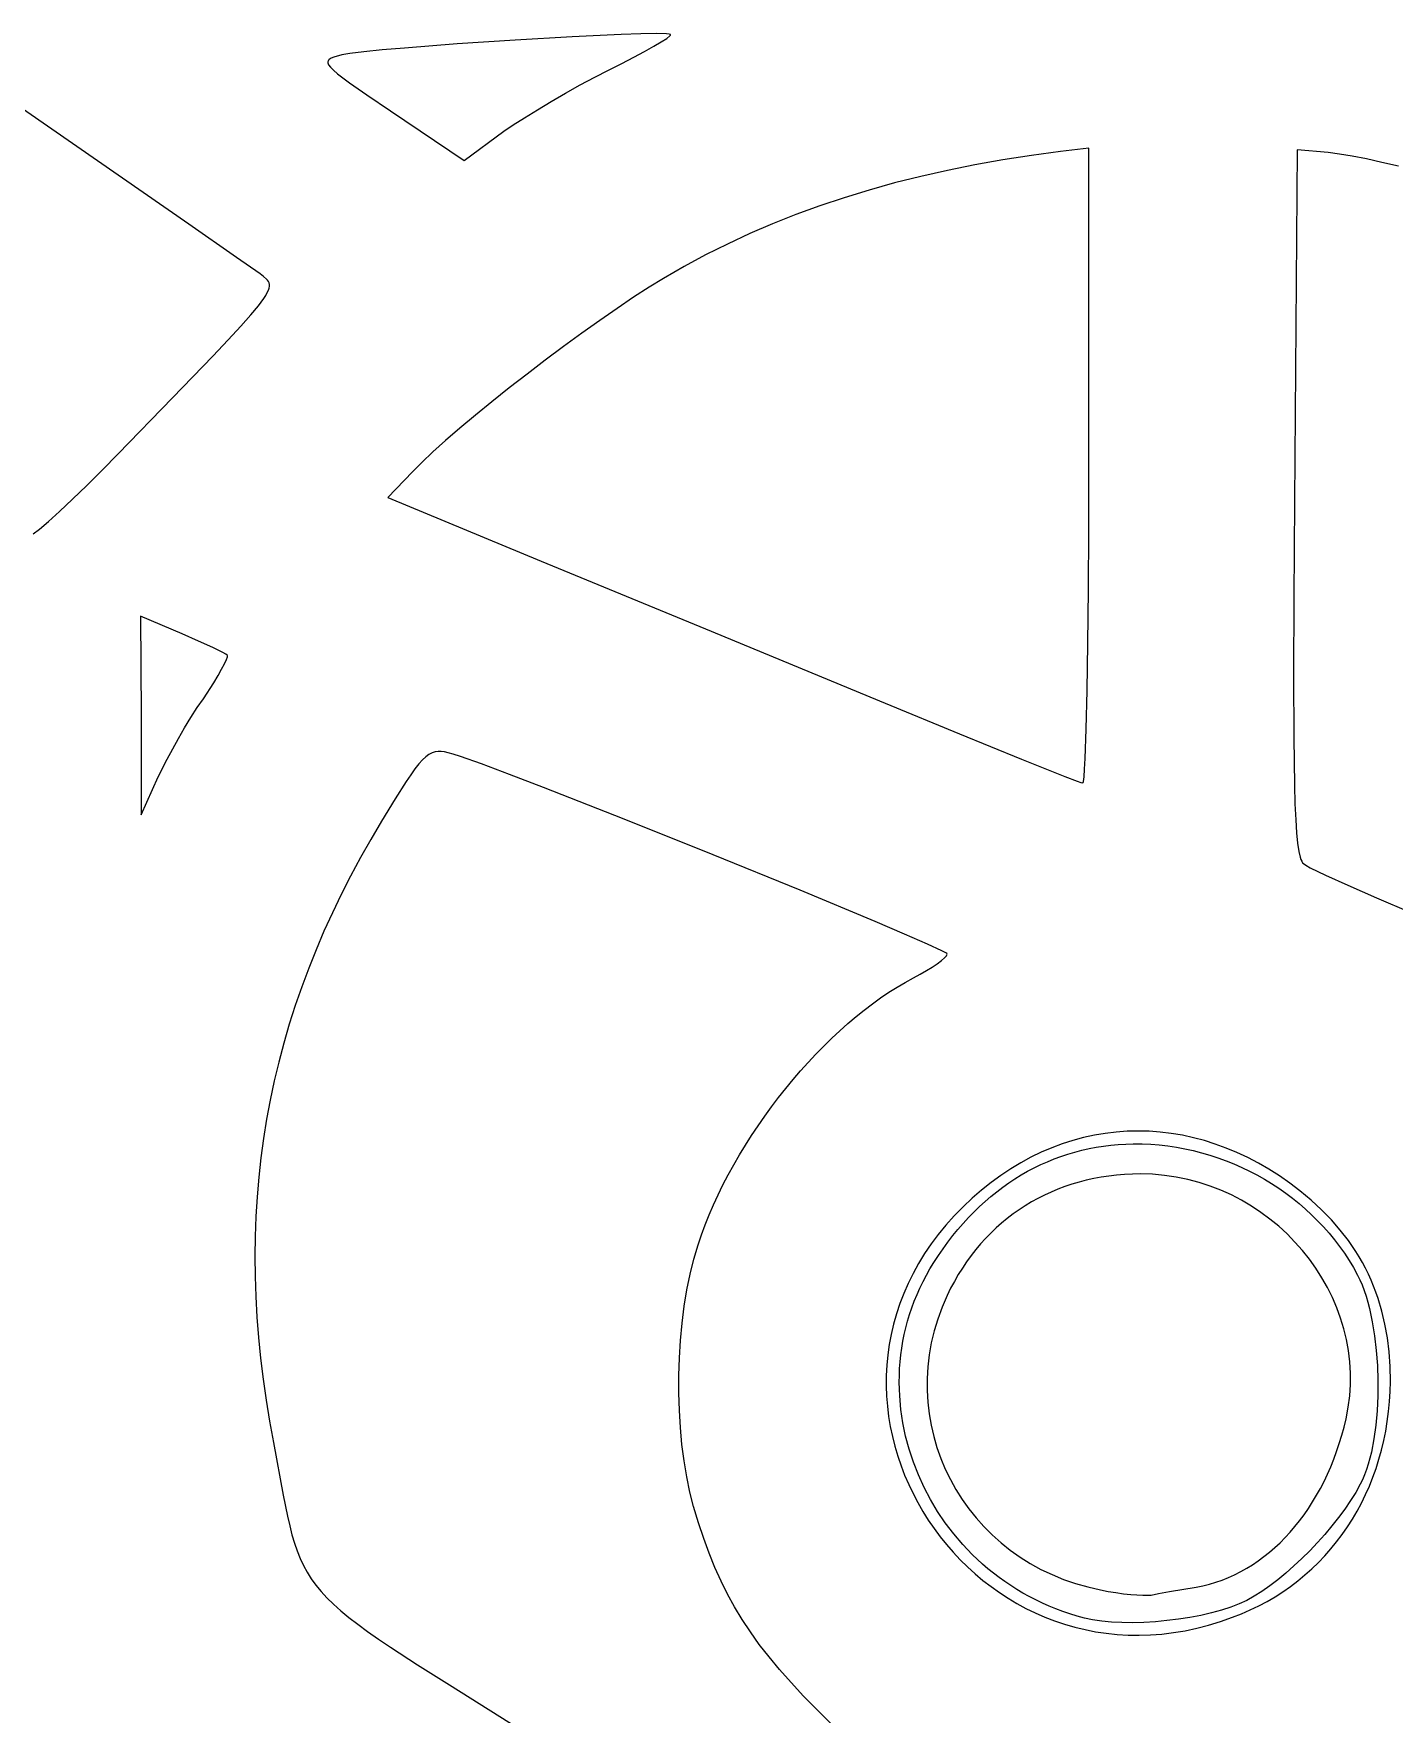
# Model space of a CAD drawing. Extents: x 41 to 5723, y -4869 to 395.
# Drawn here: x 2607 to 3622, y -4068 to -2814 of the extents above; entities that cross this region are included whole.
import ezdxf

# ---------------------------------------------------------------- set-up
doc = ezdxf.new("R2010")
doc.units = 0

msp = doc.modelspace()

# ---------------------------------------------------------------- linework, layer by layer
at = {"layer": 'Layer 1'}
for p, q in [((2620.360913, -2885.477062), (2517.018592, -2814.297867)), ((2966.137991, -2819.082757), (2922.816375, -2821.976632)), ((3008.622433, -2816.622963), (2966.137991, -2819.082757)), ((3045.37854, -2814.907307), (3008.622433, -2816.622963)), ((3060.07998, -2814.425425), (3045.37854, -2814.907307)), ((3071.51515, -2814.24585), (3060.07998, -2814.425425)), ((3069.656063, -2823.712937), (3075.222907, -2820.413406)), ((3079.072655, -2814.407339), (3071.51515, -2814.24585)), ((3075.222907, -2820.413406), (3079.278217, -2817.780502)), ((3081.206222, -2814.628095), (3079.072655, -2814.407339)), ((3079.278217, -2817.780502), (3081.643709, -2815.922743)), ((3082.1411, -2814.94865), (3081.206222, -2814.628095)), ((3081.643709, -2815.922743), (3082.13706, -2815.318456)), ((3082.13706, -2815.318456), (3082.1411, -2814.94865)), ((2827.448661, -2833.603801), (2826.94435, -2834.122846)), ((2828.930971, -2832.666358), (2827.448661, -2833.603801)), ((2831.005299, -2831.817088), (2828.930971, -2832.666358)), ((2836.7401, -2830.16215), (2831.005299, -2831.817088)), ((2842.947947, -2829.07566), (2836.7401, -2830.16215)), ((2853.226268, -2827.826388), (2842.947947, -2829.07566)), ((2866.963666, -2826.453092), (2853.226268, -2827.826388)), ((2883.548747, -2824.994529), (2866.963666, -2826.453092)), ((2922.816375, -2821.976632), (2883.548747, -2824.994529)), ((3045.669152, -2836.526102), (3054.700902, -2831.877805)), ((3054.700902, -2831.877805), (3062.755966, -2827.570577)), ((3062.755966, -2827.570577), (3069.656063, -2823.712937)), ((2826.605847, -2834.684646), (2826.439089, -2835.296103)), ((2826.439089, -2835.296103), (2826.450008, -2835.964122)), ((2826.450008, -2835.964122), (2826.64454, -2836.695606)), ((2826.94435, -2834.122846), (2826.605847, -2834.684646)), ((2826.64454, -2836.695606), (2827.02862, -2837.497459)), ((2827.02862, -2837.497459), (2828.389163, -2839.339886)), ((2828.389163, -2839.339886), (2830.579112, -2841.546632)), ((2830.579112, -2841.546632), (2833.645947, -2844.172927)), ((2833.645947, -2844.172927), (2837.637144, -2847.273999)), ((3025.566932, -2846.705084), (3035.8389, -2841.40695)), ((3035.8389, -2841.40695), (3035.839, -2841.40695)), ((3035.839, -2841.40695), (3045.669152, -2836.526102)), ((2837.637144, -2847.273999), (2842.600183, -2850.905079)), ((2842.600183, -2850.905079), (2855.631693, -2859.978175)), ((2993.092225, -2864.9714), (3003.875787, -2858.696597)), ((3003.875787, -2858.696597), (3014.806625, -2852.538062)), ((3014.806625, -2852.538062), (3025.566932, -2846.705084)), ((2855.631693, -2859.978175), (2873.1203, -2871.83405)), ((2973.238162, -2877.032662), (2982.773748, -2871.153184)), ((2982.773748, -2871.153184), (2993.092225, -2864.9714)), ((2873.1203, -2871.83405), (2928.0213, -2908.87565)), ((2957.7869, -2887.04755), (2964.803277, -2882.400547)), ((2964.803277, -2882.400547), (2973.238162, -2877.032662)), ((2722.587027, -2956.284202), (2620.360913, -2885.477062)), ((2928.0213, -2908.87565), (2957.7869, -2887.04755)), ((3330.003126, -2908.496545), (3309.136495, -2912.200131)), ((3351.346497, -2905.184408), (3330.003126, -2908.496545)), ((3373.1763, -2902.26178), (3351.346497, -2905.184408)), ((3394.343, -2899.61595), (3373.1763, -2902.26178)), ((3394.343, -3137.07895), (3394.343, -2899.61595)), ((3549.7904, -2900.93928), (3547.80603, -3163.53828)), ((3572.9414, -2902.92365), (3549.7904, -2900.93928)), ((3581.193005, -2904.055846), (3572.9414, -2902.92365)), ((3590.709071, -2905.687042), (3581.193005, -2904.055846)), ((3601.327784, -2907.773636), (3590.709071, -2905.687042)), ((3612.887333, -2910.272027), (3601.327784, -2907.773636)), ((3268.794678, -2920.789397), (3249.300107, -2925.678954)), ((3288.736909, -2916.297102), (3268.794678, -2920.789397)), ((3309.136495, -2912.200131), (3288.736909, -2916.297102)), ((3625.225905, -2913.138611), (3612.887333, -2910.272027)), ((3230.243503, -2930.967711), (3211.615175, -2936.657605)), ((3249.300107, -2925.678954), (3230.243503, -2930.967711)), ((3193.405429, -2942.750575), (3175.604571, -2949.248559)), ((3211.615175, -2936.657605), (3193.405429, -2942.750575)), ((2758.340589, -2981.180646), (2722.587027, -2956.284202)), ((3158.202911, -2956.153495), (3141.190753, -2963.467321)), ((3175.604571, -2949.248559), (3158.202911, -2956.153495)), ((3124.558406, -2971.191974), (3108.296177, -2979.329393)), ((3141.190753, -2963.467321), (3124.558406, -2971.191974)), ((2775.886, -2993.54295), (2758.340589, -2981.180646)), ((3108.296177, -2979.329393), (3092.394373, -2987.881516)), ((2778.4472, -2995.508788), (2775.886, -2993.54295)), ((2780.562697, -2997.332182), (2778.4472, -2995.508788)), ((3092.394373, -2987.881516), (3076.8433, -2996.85028)), ((2780.098367, -3009.51623), (2781.234514, -3007.484038)), ((2781.401227, -2998.257381), (2780.562697, -2997.332182)), ((2781.234514, -3007.484038), (2782.050914, -3005.683904)), ((2782.065834, -2999.22727), (2781.401227, -2998.257381)), ((2782.050914, -3005.683904), (2782.568399, -3004.089062)), ((2782.535687, -3000.268615), (2782.065834, -2999.22727)), ((2782.789953, -3001.408184), (2782.535687, -3000.268615)), ((2782.568399, -3004.089062), (2782.807801, -3002.672744)), ((2782.807801, -3002.672744), (2782.789953, -3001.408184)), ((3066.158713, -3003.43304), (3054.556552, -3010.941131)), ((3076.8433, -2996.85028), (3066.158713, -3003.43304)), ((2768.892308, -3024.094907), (2774.563125, -3017.272825)), ((2774.563125, -3017.272825), (2778.621641, -3011.807247)), ((2778.621641, -3011.807247), (2780.098367, -3009.51623)), ((3042.204439, -3019.245687), (3029.27, -3028.217839)), ((3054.556552, -3010.941131), (3042.204439, -3019.245687)), ((2752.047144, -3042.665123), (2761.442533, -3032.487628)), ((2761.442533, -3032.487628), (2768.892308, -3024.094907)), ((3029.27, -3028.217839), (3015.920858, -3037.72872)), ((2740.539484, -3054.841528), (2752.047144, -3042.665123)), ((3015.920858, -3037.72872), (3002.324636, -3047.649462)), ((2710.520725, -3086.047608), (2740.539484, -3054.841528)), ((2988.648959, -3057.851196), (2975.06145, -3068.205055)), ((3002.324636, -3047.649462), (2988.648959, -3057.851196)), ((2975.06145, -3068.205055), (2961.729733, -3078.582171)), ((2961.729733, -3078.582171), (2948.821433, -3088.853676)), ((2670.053, -3127.81895), (2710.520725, -3086.047608)), ((2948.821433, -3088.853676), (2936.504172, -3098.890703)), ((2924.945575, -3108.564383), (2914.313265, -3117.745849)), ((2936.504172, -3098.890703), (2924.945575, -3108.564383)), ((2914.313265, -3117.745849), (2904.774867, -3126.306232)), ((2658.068162, -3139.928914), (2670.0532, -3127.81855)), ((2670.0532, -3127.81855), (2670.053, -3127.81895)), ((2896.498004, -3134.116665), (2889.6503, -3141.04828)), ((2904.774867, -3126.306232), (2896.498004, -3134.116665)), ((2646.602465, -3151.279633), (2658.068162, -3139.928914)), ((2889.6503, -3141.04828), (2871.1295, -3160.23058)), ((3394.252276, -3184.665242), (3394.34271, -3137.07878)), ((3394.34271, -3137.07878), (3394.343, -3137.07895)), ((2635.927412, -3161.607157), (2646.602465, -3151.279633)), ((2618.03445, -3178.138426), (2626.314306, -3170.647937)), ((2626.314306, -3170.647937), (2635.927412, -3161.607157)), ((2871.1295, -3160.23058), (2985.5615, -3207.85558)), ((3547.80603, -3163.53828), (3547.222088, -3235.091973)), ((2606.559694, -3187.414331), (2611.359145, -3183.815073)), ((2611.359145, -3183.815073), (2618.03445, -3178.138426)), ((3393.99131, -3229.042516), (3394.252276, -3184.665242)), ((2985.5615, -3207.85558), (3108.179437, -3258.291717)), ((3393.575314, -3269.233934), (3393.99131, -3229.042516)), ((3547.222088, -3235.091973), (3546.979209, -3293.328702)), ((2717.671, -3262.09455), (2686.5825, -3248.86535)), ((2686.5825, -3248.86535), (2687.243958, -3322.94865)), ((3108.179437, -3258.291717), (3242.2075, -3313.68858)), ((2730.011328, -3267.458567), (2717.671, -3262.09455)), ((2740.491318, -3272.264474), (2730.011328, -3267.458567)), ((2747.994748, -3275.954169), (2740.491318, -3272.264474)), ((3393.019791, -3304.262827), (3393.575314, -3269.233934)), ((2747.188588, -3288.470187), (2749.300864, -3284.445888)), ((2750.281435, -3277.20603), (2747.994748, -3275.954169)), ((2749.300864, -3284.445888), (2750.754267, -3281.266498)), ((2751.4054, -3277.96955), (2750.281435, -3277.20603)), ((2750.754267, -3281.266498), (2751.479033, -3279.063794)), ((2751.546377, -3278.369878), (2751.4054, -3277.96955)), ((2751.479033, -3279.063794), (2751.546377, -3278.369878)), ((2741.266464, -3298.526408), (2744.4872, -3293.207619)), ((2744.4872, -3293.207619), (2747.188588, -3288.470187)), ((3546.979209, -3293.328702), (3547.1084, -3339.504188)), ((2733.546, -3310.38095), (2741.266464, -3298.526408)), ((3392.340246, -3333.152526), (3393.019791, -3304.262827)), ((2724.275281, -3324.312892), (2728.976554, -3317.005852)), ((2728.976554, -3317.005852), (2733.546058, -3310.38095)), ((2733.546058, -3310.38095), (2733.546, -3310.38095)), ((3242.2075, -3313.68858), (3297.718297, -3336.663889)), ((2687.243958, -3322.94865), (2687.243958, -3397.03195)), ((2714.942511, -3339.981187), (2719.558509, -3332.054021)), ((2719.558509, -3332.054021), (2724.275281, -3324.312892)), ((3391.55218, -3354.926364), (3392.340246, -3333.152526)), ((2706.477914, -3355.401439), (2714.942511, -3339.981187)), ((3297.718297, -3336.663889), (3343.989375, -3355.608455)), ((3547.1084, -3339.504188), (3547.640667, -3374.874155)), ((2699.811658, -3368.58925), (2706.477914, -3355.401439)), ((2894.340227, -3359.060943), (2891.441665, -3362.698157)), ((2897.01109, -3356.102951), (2894.340227, -3359.060943)), ((2899.503668, -3353.772828), (2897.01109, -3356.102951)), ((2901.867378, -3352.01922), (2899.503668, -3353.772828)), ((2904.151635, -3350.790774), (2901.867378, -3352.01922)), ((2906.405856, -3350.036136), (2904.151635, -3350.790774)), ((2908.679455, -3349.703954), (2906.405856, -3350.036136)), ((2911.021851, -3349.742872), (2908.679455, -3349.703954)), ((2913.482457, -3350.101539), (2911.021851, -3349.742872)), ((2916.11069, -3350.7286), (2913.482457, -3350.101539)), ((2919.914257, -3351.786348), (2916.11069, -3350.7286)), ((2925.416237, -3353.563045), (2919.914257, -3351.786348)), ((2941.038239, -3359.079498), (2925.416237, -3353.563045)), ((2962.022298, -3366.890385), (2941.038239, -3359.079498)), ((3343.989375, -3355.608455), (3376.245766, -3368.475883)), ((3391.122297, -3362.839626), (3391.55218, -3354.926364)), ((2687.243958, -3397.03195), (2699.811658, -3368.58925)), ((2884.763774, -3372.215665), (2876.582092, -3385.066304)), ((2888.265986, -3367.065947), (2884.763774, -3372.215665)), ((2891.441665, -3362.698157), (2888.265986, -3367.065947)), ((2987.414018, -3376.608133), (2962.022298, -3366.890385)), ((3376.245766, -3368.475883), (3385.626275, -3371.991173)), ((3385.626275, -3371.991173), (3388.368478, -3372.907299)), ((3389.958568, -3372.970402), (3390.200519, -3372.108417)), ((3390.200519, -3372.108417), (3390.671097, -3368.607671)), ((3390.671097, -3368.607671), (3391.122297, -3362.839626)), ((2876.582092, -3385.066304), (2866.50129, -3401.6609)), ((3047.602852, -3400.21392), (2987.414018, -3376.608133)), ((3388.368478, -3372.907299), (3389.7125, -3373.21978)), ((3389.7125, -3373.21978), (3389.958568, -3372.970402)), ((3547.640667, -3374.874155), (3548.067643, -3388.899482)), ((3548.067643, -3388.899482), (3548.607015, -3400.694325)), ((2866.50129, -3401.6609), (2858.435795, -3415.309952)), ((3113.969565, -3426.796271), (3047.602852, -3400.21392)), ((3548.607015, -3400.694325), (3549.26266, -3410.415649)), ((3549.26266, -3410.415649), (3550.038451, -3418.220421)), ((2858.435795, -3415.309952), (2850.734011, -3428.974505)), ((3550.038451, -3418.220421), (3550.938267, -3424.265604)), ((2850.734011, -3428.974505), (2843.395333, -3442.658435)), ((3178.878981, -3453.254601), (3113.969565, -3426.796271)), ((3550.938267, -3424.265604), (3551.965981, -3428.708165)), ((3551.965981, -3428.708165), (3552.529011, -3430.377513)), ((3552.529011, -3430.377513), (3553.12547, -3431.705068)), ((3553.12547, -3431.705068), (3553.755841, -3432.71045)), ((3553.755841, -3432.71045), (3554.42061, -3433.41328)), ((3554.42061, -3433.41328), (3556.134491, -3434.616211)), ((3556.134491, -3434.616211), (3559.481024, -3436.463482)), ((2843.395333, -3442.658435), (2836.419157, -3456.365617)), ((3559.481024, -3436.463482), (3570.71935, -3441.939894)), ((3570.71935, -3441.939894), (3587.430197, -3449.540205)), ((2836.419157, -3456.365617), (2829.804876, -3470.099927)), ((3234.695924, -3476.488324), (3178.878981, -3453.254601)), ((3587.430197, -3449.540205), (3608.908176, -3458.962109)), ((3608.908176, -3458.962109), (3634.447897, -3469.903296)), ((2829.804876, -3470.099927), (2823.551884, -3483.865241)), ((2823.551884, -3483.865241), (2817.659577, -3497.665435)), ((3256.808726, -3485.927024), (3234.695924, -3476.488324)), ((2817.659577, -3497.665435), (2812.127349, -3511.504384)), ((3273.785219, -3493.396852), (3256.808726, -3485.927024)), ((3284.671006, -3498.510235), (3273.785219, -3493.396852)), ((3273.163793, -3513.250969), (3277.433555, -3510.588345)), ((3277.433555, -3510.588345), (3281.152965, -3508.072997)), ((3281.152965, -3508.072997), (3284.221253, -3505.774688)), ((3284.221253, -3505.774688), (3286.537649, -3503.763177)), ((3287.531636, -3500.062143), (3284.671006, -3498.510235)), ((3286.537649, -3503.763177), (3288.001385, -3502.108227)), ((3288.264191, -3500.565706), (3287.531636, -3500.062143)), ((3288.001385, -3502.108227), (3288.382014, -3501.436263)), ((3288.51169, -3500.8796), (3288.264191, -3500.565706)), ((3288.382014, -3501.436263), (3288.51169, -3500.8796)), ((2812.127349, -3511.504384), (2806.954595, -3525.385965)), ((3251.164882, -3525.560465), (3257.283304, -3521.996581)), ((3257.283304, -3521.996581), (3263.37629, -3518.739)), ((3263.37629, -3518.739), (3268.444448, -3515.991108)), ((3268.444448, -3515.991108), (3273.163793, -3513.250969)), ((2806.954595, -3525.385965), (2802.140709, -3539.314053)), ((3232.751472, -3537.974879), (3238.889519, -3533.56112)), ((3238.889519, -3533.56112), (3245.030471, -3529.419147)), ((3245.030471, -3529.419147), (3251.164882, -3525.560465)), ((2802.140709, -3539.314053), (2797.685085, -3553.292524)), ((3214.449234, -3552.731805), (3220.521882, -3547.571727)), ((3220.521882, -3547.571727), (3226.625777, -3542.648916)), ((3226.625777, -3542.648916), (3232.751472, -3537.974879)), ((2797.685085, -3553.292524), (2793.587119, -3567.325254)), ((3202.435466, -3563.717737), (3208.417279, -3558.117643)), ((3208.417279, -3558.117643), (3214.449234, -3552.731805)), ((2793.587119, -3567.325254), (2789.846204, -3581.416118)), ((3190.660052, -3575.514665), (3196.513241, -3569.52058)), ((3196.513241, -3569.52058), (3202.435466, -3563.717737)), ((2789.846204, -3581.416118), (2786.461735, -3595.568992)), ((3179.198567, -3588.03054), (3184.885345, -3581.688487)), ((3184.885345, -3581.688487), (3190.660052, -3575.514665)), ((2786.461735, -3595.568992), (2783.433107, -3609.787753)), ((3168.12659, -3601.173312), (3173.609167, -3594.529317)), ((3173.609167, -3594.529317), (3179.198567, -3588.03054)), ((2783.433107, -3609.787753), (2780.759715, -3624.076275)), ((3157.519697, -3614.850935), (3162.760284, -3607.951021)), ((3162.760284, -3607.951021), (3168.12659, -3601.173312)), ((3147.453466, -3628.971358), (3152.414275, -3621.86155)), ((3152.414275, -3621.86155), (3157.519697, -3614.850935)), ((2780.759715, -3624.076275), (2778.440952, -3638.438435)), ((3142.646716, -3636.168855), (3147.453466, -3628.971358)), ((3398.417469, -3636.020921), (3390.354641, -3637.783105)), ((3406.529834, -3634.651033), (3398.417469, -3636.020921)), ((3414.68362, -3633.673805), (3406.529834, -3634.651033)), ((3422.870713, -3633.0896), (3414.68362, -3633.673805)), ((3431.082997, -3632.898782), (3422.870713, -3633.0896)), ((3439.31236, -3633.101714), (3431.082997, -3632.898782)), ((3447.550685, -3633.69876), (3439.31236, -3633.101714)), ((3455.789858, -3634.690282), (3447.550685, -3633.69876)), ((3464.021764, -3636.076644), (3455.789858, -3634.690282)), ((3472.238288, -3637.85821), (3464.021764, -3636.076644)), ((2778.440952, -3638.438435), (2776.476214, -3652.878109)), ((3133.533184, -3650.780889), (3138.003473, -3643.442534)), ((3138.003473, -3643.442534), (3142.646716, -3636.168855)), ((3366.544521, -3645.419806), (3358.760986, -3648.747544)), ((3374.410052, -3642.482911), (3366.544521, -3645.419806)), ((3382.349464, -3639.937223), (3374.410052, -3642.482911)), ((3378.569839, -3650.105203), (3383.784814, -3648.558442)), ((3390.354641, -3637.783105), (3382.349464, -3639.937223)), ((3383.784814, -3648.558442), (3389.056956, -3647.183182)), ((3389.056956, -3647.183182), (3394.384447, -3645.980271)), ((3394.384447, -3645.980271), (3399.765471, -3644.950556)), ((3399.765471, -3644.950556), (3405.198212, -3644.094885)), ((3405.198212, -3644.094885), (3410.680852, -3643.414106)), ((3410.680852, -3643.414106), (3416.211574, -3642.909067)), ((3416.211574, -3642.909067), (3421.788563, -3642.580616)), ((3421.788563, -3642.580616), (3427.41, -3642.4296)), ((3427.41, -3642.4296), (3433.91059, -3642.483275)), ((3433.91059, -3642.483275), (3440.38611, -3642.765982)), ((3440.38611, -3642.765982), (3446.830867, -3643.274207)), ((3446.830867, -3643.274207), (3453.239167, -3644.00444)), ((3453.239167, -3644.00444), (3459.60532, -3644.953167)), ((3459.60532, -3644.953167), (3465.923632, -3646.116876)), ((3465.923632, -3646.116876), (3472.188411, -3647.492055)), ((3472.188411, -3647.492055), (3478.393964, -3649.075191)), ((3480.431316, -3640.035343), (3472.238288, -3637.85821)), ((3488.592733, -3642.608406), (3480.431316, -3640.035343)), ((3496.714424, -3645.577763), (3488.592733, -3642.608406)), ((3504.788274, -3648.943776), (3496.714424, -3645.577763)), ((2776.476214, -3652.878109), (2774.864895, -3667.399172)), ((3125.149257, -3665.605603), (3129.245296, -3658.172414)), ((3129.245296, -3658.172414), (3133.533184, -3650.780889)), ((3335.983498, -3661.072183), (3328.609091, -3665.95966)), ((3343.47236, -3656.574096), (3335.983498, -3661.072183)), ((3351.06756, -3652.465761), (3343.47236, -3656.574096)), ((3348.582227, -3662.939809), (3353.41605, -3660.381847)), ((3358.760986, -3648.747544), (3351.06756, -3652.465761)), ((3353.41605, -3660.381847), (3358.31794, -3657.990299)), ((3358.31794, -3657.990299), (3363.286081, -3655.766013)), ((3363.286081, -3655.766013), (3368.318656, -3653.709836)), ((3368.318656, -3653.709836), (3373.413847, -3651.822617)), ((3373.413847, -3651.822617), (3378.569839, -3650.105203)), ((3478.393964, -3649.075191), (3484.534599, -3650.862772)), ((3484.534599, -3650.862772), (3490.604623, -3652.851285)), ((3490.604623, -3652.851285), (3496.598344, -3655.037219)), ((3496.598344, -3655.037219), (3502.510069, -3657.41706)), ((3502.510069, -3657.41706), (3508.334106, -3659.987296)), ((3512.80617, -3652.70681), (3504.788274, -3648.943776)), ((3508.334106, -3659.987296), (3514.064762, -3662.744416)), ((3520.759995, -3656.867227), (3512.80617, -3652.70681)), ((3528.641635, -3661.425392), (3520.759995, -3656.867227)), ((2774.864895, -3667.399172), (2773.60639, -3682.0055)), ((3117.570511, -3680.550947), (3121.254512, -3673.068949)), ((3121.254512, -3673.068949), (3125.149257, -3665.605603)), ((3321.357253, -3671.236164), (3314.236099, -3676.901331)), ((3328.609091, -3665.95966), (3321.357253, -3671.236164)), ((3329.963943, -3674.818842), (3334.507329, -3671.603702)), ((3334.507329, -3671.603702), (3339.126049, -3668.551584)), ((3339.126049, -3668.551584), (3343.818288, -3665.663338)), ((3343.818288, -3665.663338), (3348.582227, -3662.939809)), ((3381.557701, -3672.57705), (3376.288848, -3674.346906)), ((3386.916422, -3670.986809), (3381.557701, -3672.57705)), ((3392.362346, -3669.57776), (3386.916422, -3670.986809)), ((3397.89281, -3668.351475), (3392.362346, -3669.57776)), ((3403.505148, -3667.309529), (3397.89281, -3668.351475)), ((3409.196696, -3666.453497), (3403.505148, -3667.309529)), ((3414.96479, -3665.784954), (3409.196696, -3666.453497)), ((3420.806765, -3665.305474), (3414.96479, -3665.784954)), ((3426.719957, -3665.016631), (3420.806765, -3665.305474)), ((3432.7017, -3664.92), (3426.719957, -3665.016631)), ((3441.754982, -3665.184639), (3432.7017, -3664.92)), ((3450.674068, -3665.967412), (3441.754982, -3665.184639)), ((3459.444908, -3667.251605), (3450.674068, -3665.967412)), ((3468.053454, -3669.020505), (3459.444908, -3667.251605)), ((3476.485654, -3671.257398), (3468.053454, -3669.020505)), ((3484.727461, -3673.94557), (3476.485654, -3671.257398)), ((3514.064762, -3662.744416), (3519.696345, -3665.684905)), ((3519.696345, -3665.684905), (3525.223163, -3668.805253)), ((3525.223163, -3668.805253), (3530.639521, -3672.101947)), ((3536.442976, -3666.381666), (3528.641635, -3661.425392)), ((3530.639521, -3672.101947), (3535.939729, -3675.571474)), ((3544.155902, -3671.736415), (3536.442976, -3666.381666)), ((3551.7723, -3677.49), (3544.155902, -3671.736415)), ((2773.60639, -3682.0055), (2772.700092, -3696.700968)), ((3114.106699, -3688.040091), (3117.570511, -3680.550947)), ((3307.253743, -3682.954797), (3300.4183, -3689.3962)), ((3314.236099, -3676.901331), (3307.253743, -3682.954797)), ((3312.580079, -3689.292676), (3316.803959, -3685.433922)), ((3316.803959, -3685.433922), (3321.110441, -3681.7348)), ((3321.110441, -3681.7348), (3325.497708, -3678.196158)), ((3325.497708, -3678.196158), (3329.963943, -3674.818842)), ((3351.385864, -3685.835314), (3346.712175, -3688.6498)), ((3356.165409, -3683.190997), (3351.385864, -3685.835314)), ((3361.048144, -3680.718423), (3356.165409, -3683.190997)), ((3366.031405, -3678.419167), (3361.048144, -3680.718423)), ((3371.112528, -3676.294803), (3366.031405, -3678.419167)), ((3376.288848, -3674.346906), (3371.112528, -3676.294803)), ((3492.764823, -3677.068306), (3484.727461, -3673.94557)), ((3500.583692, -3680.608894), (3492.764823, -3677.068306)), ((3508.170018, -3684.550618), (3500.583692, -3680.608894)), ((3515.509752, -3688.876765), (3508.170018, -3684.550618)), ((3535.939729, -3675.571474), (3541.118094, -3679.210321)), ((3541.118094, -3679.210321), (3546.168923, -3683.014977)), ((3546.168923, -3683.014977), (3551.086523, -3686.98193)), ((3560.16034, -3684.522724), (3551.7723, -3677.49)), ((3567.965084, -3691.739564), (3560.16034, -3684.522724)), ((2772.700092, -3696.700968), (2772.145397, -3711.489454)), ((3107.877432, -3702.993791), (3110.872523, -3695.524874)), ((3110.872523, -3695.524874), (3114.106699, -3688.040091)), ((3293.815947, -3696.159764), (3287.647464, -3703.049819)), ((3300.4183, -3689.3962), (3293.815947, -3696.159764)), ((3300.422216, -3701.81825), (3304.387391, -3697.485688)), ((3304.387391, -3697.485688), (3308.440617, -3693.310214)), ((3308.440617, -3693.310214), (3312.580079, -3689.292676)), ((3333.352884, -3698.098524), (3329.129261, -3701.577939)), ((3337.69302, -3694.78298), (3333.352884, -3698.098524)), ((3342.147006, -3691.63288), (3337.69302, -3694.78298)), ((3346.712175, -3688.6498), (3342.147006, -3691.63288)), ((3522.588844, -3693.570621), (3515.509752, -3688.876765)), ((3529.393244, -3698.615473), (3522.588844, -3693.570621)), ((3535.908903, -3703.994605), (3529.393244, -3698.615473)), ((3551.086523, -3686.98193), (3555.865203, -3691.107665)), ((3555.865203, -3691.107665), (3560.499269, -3695.388673)), ((3560.499269, -3695.388673), (3564.98303, -3699.821439)), ((3575.192347, -3699.154083), (3567.965084, -3691.739564)), ((3102.64229, -3717.838), (3105.130872, -3710.435335)), ((3105.130872, -3710.435335), (3107.877432, -3702.993791)), ((3281.906827, -3710.057206), (3276.588009, -3717.172765)), ((3287.647464, -3703.049819), (3281.906827, -3710.057206)), ((3289.073172, -3715.749988), (3292.76329, -3710.951248)), ((3292.76329, -3710.951248), (3296.54691, -3706.307053)), ((3296.54691, -3706.307053), (3300.422216, -3701.81825)), ((3321.042212, -3709.022084), (3317.184116, -3712.983663)), ((3325.024815, -3705.219651), (3321.042212, -3709.022084)), ((3329.129261, -3701.577939), (3325.024815, -3705.219651)), ((3542.121771, -3709.691305), (3535.908903, -3703.994605)), ((3548.017799, -3715.688858), (3542.121771, -3709.691305)), ((3564.98303, -3699.821439), (3569.310792, -3704.402451)), ((3569.310792, -3704.402451), (3573.476863, -3709.128198)), ((3573.476863, -3709.128198), (3577.475551, -3713.995166)), ((3581.847941, -3706.779845), (3575.192347, -3699.154083)), ((3587.93768, -3714.630413), (3581.847941, -3706.779845)), ((2772.145397, -3711.489454), (2771.941699, -3726.374832)), ((3099.487603, -3728.46638), (3102.64229, -3717.838)), ((3276.588009, -3717.172765), (3271.684984, -3724.387336)), ((3281.98071, -3725.807712), (3285.478373, -3720.702425)), ((3285.478373, -3720.702425), (3289.073172, -3715.749988)), ((3309.852101, -3721.377966), (3306.383513, -3725.80754)), ((3313.453191, -3717.102816), (3309.852101, -3721.377966)), ((3317.184116, -3712.983663), (3313.453191, -3717.102816)), ((3553.582938, -3721.97055), (3548.017799, -3715.688858)), ((3558.803136, -3728.519668), (3553.582938, -3721.97055)), ((3577.475551, -3713.995166), (3581.301162, -3718.999844)), ((3581.301162, -3718.999844), (3584.948006, -3724.138719)), ((3593.467377, -3722.719351), (3587.93768, -3714.630413)), ((3596.024027, -3726.857446), (3593.467377, -3722.719351)), ((2771.941699, -3726.374832), (2772.088393, -3741.360978)), ((3096.721459, -3739.706153), (3099.487603, -3728.46638)), ((3267.191728, -3731.691761), (3263.102215, -3739.076879)), ((3271.684984, -3724.387336), (3267.191728, -3731.691761)), ((3273.041788, -3740.469043), (3275.724411, -3735.741996)), ((3275.724411, -3735.741996), (3278.582, -3731.065)), ((3278.582, -3731.065), (3281.98071, -3725.807712)), ((3299.854494, -3735.123659), (3296.799393, -3740.007056)), ((3303.050089, -3730.389962), (3299.854494, -3735.123659)), ((3306.383513, -3725.80754), (3303.050089, -3730.389962)), ((3563.664346, -3735.319497), (3558.803136, -3728.519668)), ((3568.152518, -3742.353323), (3563.664346, -3735.319497)), ((3584.948006, -3724.138719), (3588.410388, -3729.408278)), ((3588.410388, -3729.408278), (3591.682617, -3734.805009)), ((3591.682617, -3734.805009), (3594.759, -3740.3254)), ((3598.442846, -3731.060221), (3596.024027, -3726.857446)), ((3600.724562, -3735.329369), (3598.442846, -3731.060221)), ((3602.8699, -3739.666587), (3600.724562, -3735.329369)), ((2772.088393, -3741.360978), (2772.584873, -3756.451768)), ((3094.344826, -3751.471087), (3096.721459, -3739.706153)), ((3259.410418, -3746.533532), (3256.110314, -3754.05256)), ((3263.102215, -3739.076879), (3259.410418, -3746.533532)), ((3268.19593, -3750.060331), (3270.532754, -3745.242901)), ((3270.532754, -3745.242901), (3273.041788, -3740.469043)), ((3293.887451, -3745.038578), (3291.121332, -3750.216651)), ((3296.799393, -3740.007056), (3293.887451, -3745.038578)), ((3572.253601, -3749.604434), (3568.152518, -3742.353323)), ((3594.759, -3740.3254), (3596.504958, -3743.876397)), ((3596.504958, -3743.876397), (3598.145907, -3747.695908)), ((3598.145907, -3747.695908), (3599.681485, -3751.765644)), ((3604.879588, -3744.073571), (3602.8699, -3739.666587)), ((3606.754352, -3748.552014), (3604.879588, -3744.073571)), ((3608.49492, -3753.103613), (3606.754352, -3748.552014)), ((2772.584873, -3756.451768), (2773.430534, -3771.651078)), ((3092.358674, -3763.674945), (3094.344826, -3751.471087)), ((3256.110314, -3754.05256), (3253.195875, -3761.624803)), ((3262.204948, -3764.741649), (3264.033405, -3759.812944)), ((3264.033405, -3759.812944), (3266.02994, -3754.918092)), ((3266.02994, -3754.918092), (3268.19593, -3750.060331)), ((3288.5037, -3755.5397), (3284.700016, -3764.319058)), ((3291.121332, -3750.216651), (3288.5037, -3755.5397)), ((3575.953547, -3757.056113), (3572.253601, -3749.604434)), ((3579.238306, -3764.691649), (3575.953547, -3757.056113)), ((3599.681485, -3751.765644), (3601.111327, -3756.067317)), ((3601.111327, -3756.067317), (3602.435072, -3760.582638)), ((3602.435072, -3760.582638), (3603.652355, -3765.29332)), ((3610.102017, -3757.730063), (3608.49492, -3753.103613)), ((3612.918706, -3767.2143), (3610.102017, -3757.730063)), ((2773.430534, -3771.651078), (2774.62477, -3786.962784)), ((3090.763971, -3776.231494), (3092.358674, -3763.674945)), ((3250.661076, -3769.241102), (3248.499893, -3776.892297)), ((3253.195875, -3761.624803), (3250.661076, -3769.241102)), ((3259.046757, -3774.687653), (3260.543191, -3769.700965)), ((3260.543191, -3769.700965), (3262.204948, -3764.741649)), ((3281.468123, -3773.15764), (3278.798452, -3782.037158)), ((3284.700016, -3764.319058), (3281.468123, -3773.15764)), ((3582.093828, -3772.494326), (3579.238306, -3764.691649)), ((3584.506064, -3780.447431), (3582.093828, -3772.494326)), ((3603.652355, -3765.29332), (3605.766082, -3775.227609)), ((3615.210234, -3777.018286), (3612.918706, -3767.2143)), ((3089.561687, -3789.054499), (3090.763971, -3776.231494)), ((3246.706298, -3784.56923), (3245.274268, -3792.26274)), ((3248.499893, -3776.892297), (3246.706298, -3784.56923)), ((3255.535615, -3789.77955), (3256.544347, -3784.730185)), ((3256.544347, -3784.730185), (3257.714268, -3779.698473)), ((3257.714268, -3779.698473), (3259.046757, -3774.687653)), ((3278.798452, -3782.037158), (3276.681436, -3790.939323)), ((3586.460964, -3788.53425), (3584.506064, -3780.447431)), ((3605.766082, -3775.227609), (3607.449603, -3785.723877)), ((3607.449603, -3785.723877), (3608.700011, -3796.635816)), ((3616.982414, -3787.155586), (3615.210234, -3777.018286)), ((2774.62477, -3786.962784), (2776.166976, -3802.390761)), ((3088.75279, -3802.057725), (3089.561687, -3789.054499)), ((3245.274268, -3792.26274), (3244.197775, -3799.963669)), ((3253.996209, -3799.918277), (3254.686695, -3794.843327)), ((3254.686695, -3794.843327), (3255.535615, -3789.77955)), ((3276.681436, -3790.939323), (3275.107506, -3799.845847)), ((3587.944479, -3796.738069), (3586.460964, -3788.53425)), ((3588.942559, -3805.042174), (3587.944479, -3796.738069)), ((3608.700011, -3796.635816), (3609.514398, -3807.817118)), ((3618.24106, -3797.639762), (3616.982414, -3787.155586)), ((3618.991984, -3808.484379), (3618.24106, -3797.639762)), ((2776.166976, -3802.390761), (2778.056547, -3817.938886)), ((3088.338249, -3815.154937), (3088.75279, -3802.057725)), ((3243.470795, -3807.662856), (3243.087302, -3815.351143)), ((3244.197775, -3799.963669), (3243.470795, -3807.662856)), ((3252.861583, -3815.177765), (3253.085031, -3810.088736)), ((3253.085031, -3810.088736), (3253.462781, -3805.00116)), ((3253.462781, -3805.00116), (3253.996209, -3799.918277)), ((3274.067094, -3808.738442), (3273.550631, -3817.598818)), ((3275.107506, -3799.845847), (3274.067094, -3808.738442)), ((3589.441154, -3813.429851), (3588.942559, -3805.042174)), ((3609.514398, -3807.817118), (3609.889859, -3819.121475)), ((3619.241, -3819.703), (3618.991984, -3808.484379)), ((2778.056547, -3817.938886), (2780.292876, -3833.611033)), ((3088.319033, -3828.259902), (3088.338249, -3815.154937)), ((3243.087302, -3815.351143), (3243.04127, -3823.01937)), ((3243.04127, -3823.01937), (3243.326675, -3830.658377)), ((3252.791059, -3820.265007), (3252.861583, -3815.177765)), ((3252.872081, -3825.347222), (3252.791059, -3820.265007)), ((3273.550631, -3817.598818), (3273.54855, -3826.408688)), ((3588.883693, -3830.389065), (3589.426215, -3821.884386)), ((3589.426215, -3821.884386), (3589.441154, -3813.429851)), ((3609.889859, -3819.121475), (3609.823486, -3830.40258)), ((3619.049627, -3827.290827), (3619.241, -3819.703)), ((2780.292876, -3833.611033), (2782.875359, -3849.411079)), ((3088.69611, -3841.286384), (3088.319033, -3828.259902)), ((3243.326675, -3830.658377), (3243.937489, -3838.259005)), ((3253.103272, -3830.421171), (3252.872081, -3825.347222)), ((3254.010649, -3840.53131), (3253.103272, -3830.421171)), ((3273.54855, -3826.408688), (3274.051282, -3835.149762)), ((3274.051282, -3835.149762), (3275.04926, -3843.803754)), ((3587.799538, -3838.927174), (3588.883693, -3830.389065)), ((3609.823486, -3830.40258), (3609.312373, -3841.514125)), ((3617.900465, -3842.213104), (3618.601733, -3834.795931)), ((3618.601733, -3834.795931), (3619.049627, -3827.290827)), ((3089.47045, -3854.148148), (3088.69611, -3841.286384)), ((3243.937489, -3838.259005), (3244.867688, -3845.812095)), ((3244.867688, -3845.812095), (3246.111246, -3853.308487)), ((3255.502168, -3850.569505), (3254.010649, -3840.53131)), ((3275.04926, -3843.803754), (3276.532914, -3852.352373)), ((3584.650728, -3853.752284), (3586.1597, -3847.482)), ((3586.1597, -3847.482), (3587.799538, -3838.927174)), ((3609.312373, -3841.514125), (3608.353612, -3852.309802)), ((3616.948974, -3849.537137), (3617.900465, -3842.213104)), ((2782.875359, -3849.411079), (2785.80339, -3865.3429)), ((3090.643022, -3866.758961), (3089.47045, -3854.148148)), ((3246.111246, -3853.308487), (3247.662138, -3860.739022)), ((3247.662138, -3860.739022), (3249.514338, -3868.09454)), ((3257.566809, -3860.509836), (3255.502168, -3850.569505)), ((3260.19355, -3870.326386), (3257.566809, -3860.509836)), ((3276.532914, -3852.352373), (3278.492677, -3860.777333)), ((3278.492677, -3860.777333), (3280.91898, -3869.060344)), ((3581.146855, -3865.951789), (3582.978608, -3859.910173)), ((3582.978608, -3859.910173), (3584.650728, -3853.752284)), ((3608.353612, -3852.309802), (3606.944298, -3862.643303)), ((3614.307917, -3863.884953), (3615.750409, -3856.762823)), ((3615.750409, -3856.762823), (3616.948974, -3849.537137)), ((2785.80339, -3865.3429), (2793.149182, -3904.565171)), ((3092.214794, -3879.032587), (3090.643022, -3866.758961)), ((3249.514338, -3868.09454), (3251.66182, -3875.365882)), ((3263.371371, -3879.993234), (3260.19355, -3870.326386)), ((3280.91898, -3869.060344), (3283.802255, -3877.183117)), ((3577.018494, -3877.670704), (3579.158979, -3871.873258)), ((3579.158979, -3871.873258), (3581.146855, -3865.951789)), ((3605.081524, -3872.368321), (3603.97918, -3876.956928)), ((3606.944298, -3862.643303), (3605.081524, -3872.368321)), ((3610.703752, -3877.797716), (3612.624648, -3870.89832)), ((3612.624648, -3870.89832), (3614.307917, -3863.884953)), ((3094.186735, -3890.882792), (3092.214794, -3879.032587)), ((3251.66182, -3875.365882), (3254.098559, -3882.543888)), ((3254.098559, -3882.543888), (3256.818529, -3889.619399)), ((3267.08925, -3889.484463), (3263.371371, -3879.993234)), ((3283.802255, -3877.183117), (3287.132935, -3885.127366)), ((3287.132935, -3885.127366), (3290.90145, -3892.8748)), ((3572.293746, -3888.878023), (3574.728912, -3883.340251)), ((3574.728912, -3883.340251), (3577.018494, -3877.670704)), ((3601.430765, -3885.494895), (3599.983966, -3889.407678)), ((3602.762382, -3881.338549), (3601.430765, -3885.494895)), ((3603.97918, -3876.956928), (3602.762382, -3881.338549)), ((3606.16167, -3891.23376), (3608.548376, -3884.577932)), ((3608.548376, -3884.577932), (3610.703752, -3877.797716)), ((3096.559814, -3902.223341), (3094.186735, -3890.882792)), ((3256.818529, -3889.619399), (3259.815705, -3896.583256)), ((3259.815705, -3896.583256), (3263.084061, -3903.426299)), ((3271.336166, -3898.774152), (3267.08925, -3889.484463)), ((3276.101098, -3907.836384), (3271.336166, -3898.774152)), ((3290.90145, -3892.8748), (3295.098233, -3900.407132)), ((3567.00071, -3899.542739), (3569.716508, -3894.280144)), ((3569.716508, -3894.280144), (3572.293746, -3888.878023)), ((3596.74337, -3896.4294), (3593.38714, -3902.46763)), ((3598.421622, -3893.058609), (3596.74337, -3896.4294)), ((3599.983966, -3889.407678), (3598.421622, -3893.058609)), ((3600.706862, -3904.151424), (3603.546782, -3897.759994)), ((3603.546782, -3897.759994), (3606.16167, -3891.23376)), ((2793.149182, -3904.565171), (2796.340519, -3920.327717)), ((3099.335, -3912.968), (3096.559814, -3902.223341)), ((3263.084061, -3903.426299), (3266.617571, -3910.139369)), ((3266.617571, -3910.139369), (3270.410211, -3916.713305)), ((3281.373025, -3916.64524), (3276.101098, -3907.836384)), ((3295.098233, -3900.407132), (3299.713715, -3907.706073)), ((3299.713715, -3907.706073), (3304.738328, -3914.753335)), ((3558.057086, -3914.45461), (3561.167487, -3909.633848)), ((3561.167487, -3909.633848), (3564.149866, -3904.661932)), ((3564.149866, -3904.661932), (3567.00071, -3899.542739)), ((3589.551291, -3908.644417), (3585.283299, -3914.912283)), ((3593.38714, -3902.46763), (3589.551291, -3908.644417)), ((3594.364521, -3916.509042), (3597.645059, -3910.402842)), ((3597.645059, -3910.402842), (3600.706862, -3904.151424)), ((2796.340519, -3920.327717), (2797.967557, -3927.419796)), ((3103.09535, -3925.25993), (3099.335, -3912.968)), ((3270.410211, -3916.713305), (3274.455954, -3923.13895)), ((3274.455954, -3923.13895), (3278.748774, -3929.407143)), ((3287.140926, -3925.1748), (3281.373025, -3916.64524)), ((3304.738328, -3914.753335), (3310.162505, -3921.53063)), ((3310.162505, -3921.53063), (3315.976676, -3928.019668)), ((3547.992876, -3927.971218), (3551.466268, -3923.62717)), ((3551.466268, -3923.62717), (3554.822175, -3919.120343)), ((3554.822175, -3919.120343), (3558.057086, -3914.45461)), ((3580.630642, -3921.223752), (3575.640798, -3927.531344)), ((3585.283299, -3914.912283), (3580.630642, -3921.223752)), ((3587.159838, -3928.26495), (3590.868398, -3922.464814)), ((3590.868398, -3922.464814), (3594.364521, -3916.509042)), ((2797.967557, -3927.419796), (2799.67332, -3934.051634)), ((2799.67332, -3934.051634), (2801.501168, -3940.272647)), ((3106.970045, -3936.889105), (3103.09535, -3925.25993)), ((3111.011405, -3947.936916), (3106.970045, -3936.889105)), ((3278.748774, -3929.407143), (3283.282647, -3935.508725)), ((3283.282647, -3935.508725), (3288.051547, -3941.434536)), ((3293.393779, -3933.399146), (3287.140926, -3925.1748)), ((3300.120564, -3941.292358), (3293.393779, -3933.399146)), ((3315.976676, -3928.019668), (3322.171273, -3934.202162)), ((3322.171273, -3934.202162), (3328.736729, -3940.059823)), ((3536.902919, -3939.987919), (3540.707689, -3936.155468)), ((3540.707689, -3936.155468), (3544.405512, -3932.148609)), ((3544.405512, -3932.148609), (3547.992876, -3927.971218)), ((3570.361245, -3933.787583), (3564.839459, -3939.94499)), ((3575.640798, -3927.531344), (3570.361245, -3933.787583)), ((3579.118003, -3939.377485), (3583.24199, -3933.904243)), ((3583.24199, -3933.904243), (3587.159838, -3928.26495)), ((2801.501168, -3940.272647), (2803.494461, -3946.132249)), ((2803.494461, -3946.132249), (2805.696559, -3951.679857)), ((3115.271753, -3958.484753), (3111.011405, -3947.936916)), ((3288.051547, -3941.434536), (3293.049448, -3947.175417)), ((3293.049448, -3947.175417), (3298.270324, -3952.722209)), ((3307.310259, -3948.828518), (3300.120564, -3941.292358)), ((3314.951844, -3955.981708), (3307.310259, -3948.828518)), ((3328.736729, -3940.059823), (3335.663475, -3945.574363)), ((3335.663475, -3945.574363), (3342.941943, -3950.727492)), ((3524.882052, -3950.400067), (3528.986588, -3947.114094)), ((3528.986588, -3947.114094), (3532.994714, -3943.642086)), ((3532.994714, -3943.642086), (3536.902919, -3939.987919)), ((3559.12292, -3945.956087), (3553.259104, -3951.773398)), ((3564.839459, -3939.94499), (3559.12292, -3945.956087)), ((3570.264208, -3949.804982), (3574.791026, -3944.679467)), ((3574.791026, -3944.679467), (3579.118003, -3939.377485)), ((2805.696559, -3951.679857), (2808.150821, -3956.964886)), ((2808.150821, -3956.964886), (2810.900606, -3962.036752)), ((2810.900606, -3962.036752), (2813.989275, -3966.94487)), ((3119.80341, -3968.614007), (3115.271753, -3958.484753)), ((3298.270324, -3952.722209), (3303.70815, -3958.065752)), ((3303.70815, -3958.065752), (3309.356901, -3963.196887)), ((3318.93865, -3959.406589), (3314.951844, -3955.981708)), ((3323.034296, -3962.726007), (3318.93865, -3959.406589)), ((3342.941943, -3950.727492), (3350.562564, -3955.500924)), ((3350.562564, -3955.500924), (3358.515771, -3959.876369)), ((3358.515771, -3959.876369), (3366.791995, -3963.835539)), ((3503.036165, -3963.903757), (3507.570062, -3961.606095)), ((3507.570062, -3961.606095), (3512.025111, -3959.103019)), ((3512.025111, -3959.103019), (3516.397801, -3956.398406)), ((3516.397801, -3956.398406), (3520.684618, -3953.49613)), ((3520.684618, -3953.49613), (3524.882052, -3950.400067)), ((3547.295489, -3957.349444), (3541.279553, -3962.636747)), ((3553.259104, -3951.773398), (3547.295489, -3957.349444)), ((3555.516197, -3964.070644), (3560.623645, -3959.505779)), ((3560.623645, -3959.505779), (3565.540698, -3954.748822)), ((3565.540698, -3954.748822), (3570.264208, -3949.804982)), ((2813.989275, -3966.94487), (2817.460188, -3971.738656)), ((2817.460188, -3971.738656), (2821.356703, -3976.467525)), ((3124.658697, -3978.406068), (3119.80341, -3968.614007)), ((3309.356901, -3963.196887), (3315.21055, -3968.106454)), ((3315.21055, -3968.106454), (3321.263073, -3972.785294)), ((3321.263073, -3972.785294), (3327.508444, -3977.224247)), ((3327.237404, -3965.936724), (3323.034296, -3962.726007)), ((3331.546596, -3969.035498), (3327.237404, -3965.936724)), ((3335.960495, -3972.01909), (3331.546596, -3969.035498)), ((3340.477722, -3974.884261), (3335.960495, -3972.01909)), ((3366.791995, -3963.835539), (3375.381668, -3967.360146)), ((3375.381668, -3967.360146), (3384.275222, -3970.4319)), ((3384.275222, -3970.4319), (3393.463089, -3973.032514)), ((3393.463089, -3973.032514), (3402.9357, -3975.1437)), ((3454.529422, -3976.383934), (3474.3732, -3973.15933)), ((3474.3732, -3973.15933), (3474.3737, -3973.159)), ((3474.3737, -3973.159), (3479.306916, -3972.175211)), ((3479.306916, -3972.175211), (3484.18236, -3970.962753)), ((3484.18236, -3970.962753), (3488.996519, -3969.525503)), ((3488.996519, -3969.525503), (3493.745882, -3967.867337)), ((3493.745882, -3967.867337), (3498.426935, -3965.992129)), ((3498.426935, -3965.992129), (3503.036165, -3963.903757)), ((3529.280627, -3972.155214), (3523.392593, -3976.291422)), ((3535.258773, -3967.58783), (3529.280627, -3972.155214)), ((3541.279553, -3962.636747), (3535.258773, -3967.58783)), ((3539.082979, -3976.560611), (3544.742715, -3972.603268)), ((3544.742715, -3972.603268), (3550.221505, -3968.438209)), ((3550.221505, -3968.438209), (3555.516197, -3964.070644)), ((2821.356703, -3976.467525), (2825.72218, -3981.180893)), ((2825.72218, -3981.180893), (2830.599979, -3985.928176)), ((2830.599979, -3985.928176), (2836.03346, -3990.758789)), ((3129.889937, -3987.942327), (3124.658697, -3978.406068)), ((3327.508444, -3977.224247), (3333.940636, -3981.414154)), ((3333.940636, -3981.414154), (3340.553625, -3985.345856)), ((3345.0969, -3977.62777), (3340.477722, -3974.884261)), ((3340.553625, -3985.345856), (3347.341385, -3989.010193)), ((3349.816652, -3980.246378), (3345.0969, -3977.62777)), ((3354.6356, -3982.736844), (3349.816652, -3980.246378)), ((3359.552367, -3985.095929), (3354.6356, -3982.736844)), ((3364.565573, -3987.320392), (3359.552367, -3985.095929)), ((3402.9357, -3975.1437), (3408.706651, -3976.290916)), ((3408.706651, -3976.290916), (3414.500859, -3977.252098)), ((3414.500859, -3977.252098), (3420.155544, -3978.027245)), ((3420.155544, -3978.027245), (3425.507925, -3978.616356)), ((3425.507925, -3978.616356), (3434.654653, -3979.236474)), ((3434.654653, -3979.236474), (3438.123439, -3979.26748)), ((3438.123439, -3979.26748), (3440.6388, -3979.11245)), ((3440.6388, -3979.11245), (3446.281863, -3977.90322)), ((3446.281863, -3977.90322), (3454.529422, -3976.383934)), ((3506.473439, -3985.714286), (3500.147283, -3988.152448)), ((3512.07677, -3983.0804), (3506.473439, -3985.714286)), ((3517.642148, -3979.948977), (3512.07677, -3983.0804)), ((3514.697535, -3990.20867), (3521.049573, -3987.134268)), ((3523.392593, -3976.291422), (3517.642148, -3979.948977)), ((3521.049573, -3987.134268), (3527.233258, -3983.831319)), ((3527.233258, -3983.831319), (3533.245443, -3980.305031)), ((3533.245443, -3980.305031), (3539.082979, -3976.560611)), ((2836.03346, -3990.758789), (2842.065983, -3995.722148)), ((2842.065983, -3995.722148), (2848.740906, -4000.867668)), ((3135.54945, -3997.304175), (3129.889937, -3987.942327)), ((3141.689559, -4006.573001), (3135.54945, -3997.304175)), ((3347.341385, -3989.010193), (3354.297891, -3992.398005)), ((3354.297891, -3992.398005), (3361.417116, -3995.500133)), ((3361.417116, -3995.500133), (3368.693035, -3998.307419)), ((3369.673843, -3989.406995), (3364.565573, -3987.320392)), ((3368.693035, -3998.307419), (3376.119624, -4000.810701)), ((3374.875799, -3991.352497), (3369.673843, -3989.406995)), ((3380.170061, -3993.153659), (3374.875799, -3991.352497)), ((3385.555255, -3994.80724), (3380.170061, -3993.153659)), ((3391.03, -3996.31), (3385.555255, -3994.80724)), ((3397.098236, -3997.628964), (3391.02977, -3996.3096)), ((3391.02977, -3996.3096), (3391.03, -3996.31)), ((3403.827508, -3998.616952), (3397.098236, -3997.628964)), ((3411.118756, -3999.283254), (3403.827508, -3998.616952)), ((3418.87315, -3999.637559), (3411.118756, -3999.283254)), ((3426.991857, -3999.689557), (3418.87315, -3999.637559)), ((3435.376048, -3999.448937), (3426.991857, -3999.689557)), ((3443.926892, -3998.925388), (3435.376048, -3999.448937)), ((3452.545558, -3998.1286), (3443.926892, -3998.925388)), ((3461.133214, -3997.068262), (3452.545558, -3998.1286)), ((3469.591031, -3995.754063), (3461.133214, -3997.068262)), ((3477.820177, -3994.195693), (3469.591031, -3995.754063)), ((3485.721822, -3992.402841), (3477.820177, -3994.195693)), ((3483.634485, -4001.521586), (3492.53775, -3998.80709)), ((3493.197134, -3990.385196), (3485.721822, -3992.402841)), ((3492.53775, -3998.80709), (3501.5013, -3995.6512)), ((3500.147283, -3988.152448), (3493.197134, -3990.385196)), ((3501.501, -3995.651), (3508.180295, -3993.049317)), ((3501.5013, -3995.6512), (3501.501, -3995.651)), ((3508.180295, -3993.049317), (3514.697535, -3990.20867)), ((2848.740906, -4000.867668), (2856.10159, -4006.244765)), ((2856.10159, -4006.244765), (2864.191395, -4011.902855)), ((2864.191395, -4011.902855), (2873.053679, -4017.891353)), ((3148.362584, -4015.830197), (3141.689559, -4006.573001)), ((3376.119624, -4000.810701), (3383.690855, -4003.000822)), ((3383.690855, -4003.000822), (3391.400704, -4004.868621)), ((3391.400704, -4004.868621), (3399.243145, -4006.404939)), ((3399.243145, -4006.404939), (3407.212152, -4007.600616)), ((3407.212152, -4007.600616), (3415.3017, -4008.446494)), ((3415.3017, -4008.446494), (3423.505763, -4008.933412)), ((3423.505763, -4008.933412), (3431.818316, -4009.052212)), ((3431.818316, -4009.052212), (3440.233333, -4008.793733)), ((3440.233333, -4008.793733), (3448.744789, -4008.148817)), ((3448.744789, -4008.148817), (3457.346657, -4007.108303)), ((3457.346657, -4007.108303), (3466.032913, -4005.663033)), ((3466.032913, -4005.663033), (3474.797531, -4003.803848)), ((3474.797531, -4003.803848), (3483.634485, -4001.521586)), ((2873.053679, -4017.891353), (2893.269126, -4031.057236)), ((3155.620848, -4025.157153), (3148.362584, -4015.830197)), ((2893.269126, -4031.057236), (2917.094809, -4046.137738)), ((3163.516672, -4034.635259), (3155.620848, -4025.157153)), ((3172.102377, -4044.345907), (3163.516672, -4034.635259)), ((2917.094809, -4046.137738), (2976.96439, -4083.6239)), ((3181.430286, -4054.370486), (3172.102377, -4044.345907)), ((3191.55272, -4064.790386), (3181.430286, -4054.370486)), ((3202.522, -4075.687), (3191.55272, -4064.790386))]:
    msp.add_line(p, q, dxfattribs=at)

doc.saveas('drawing.dxf')
